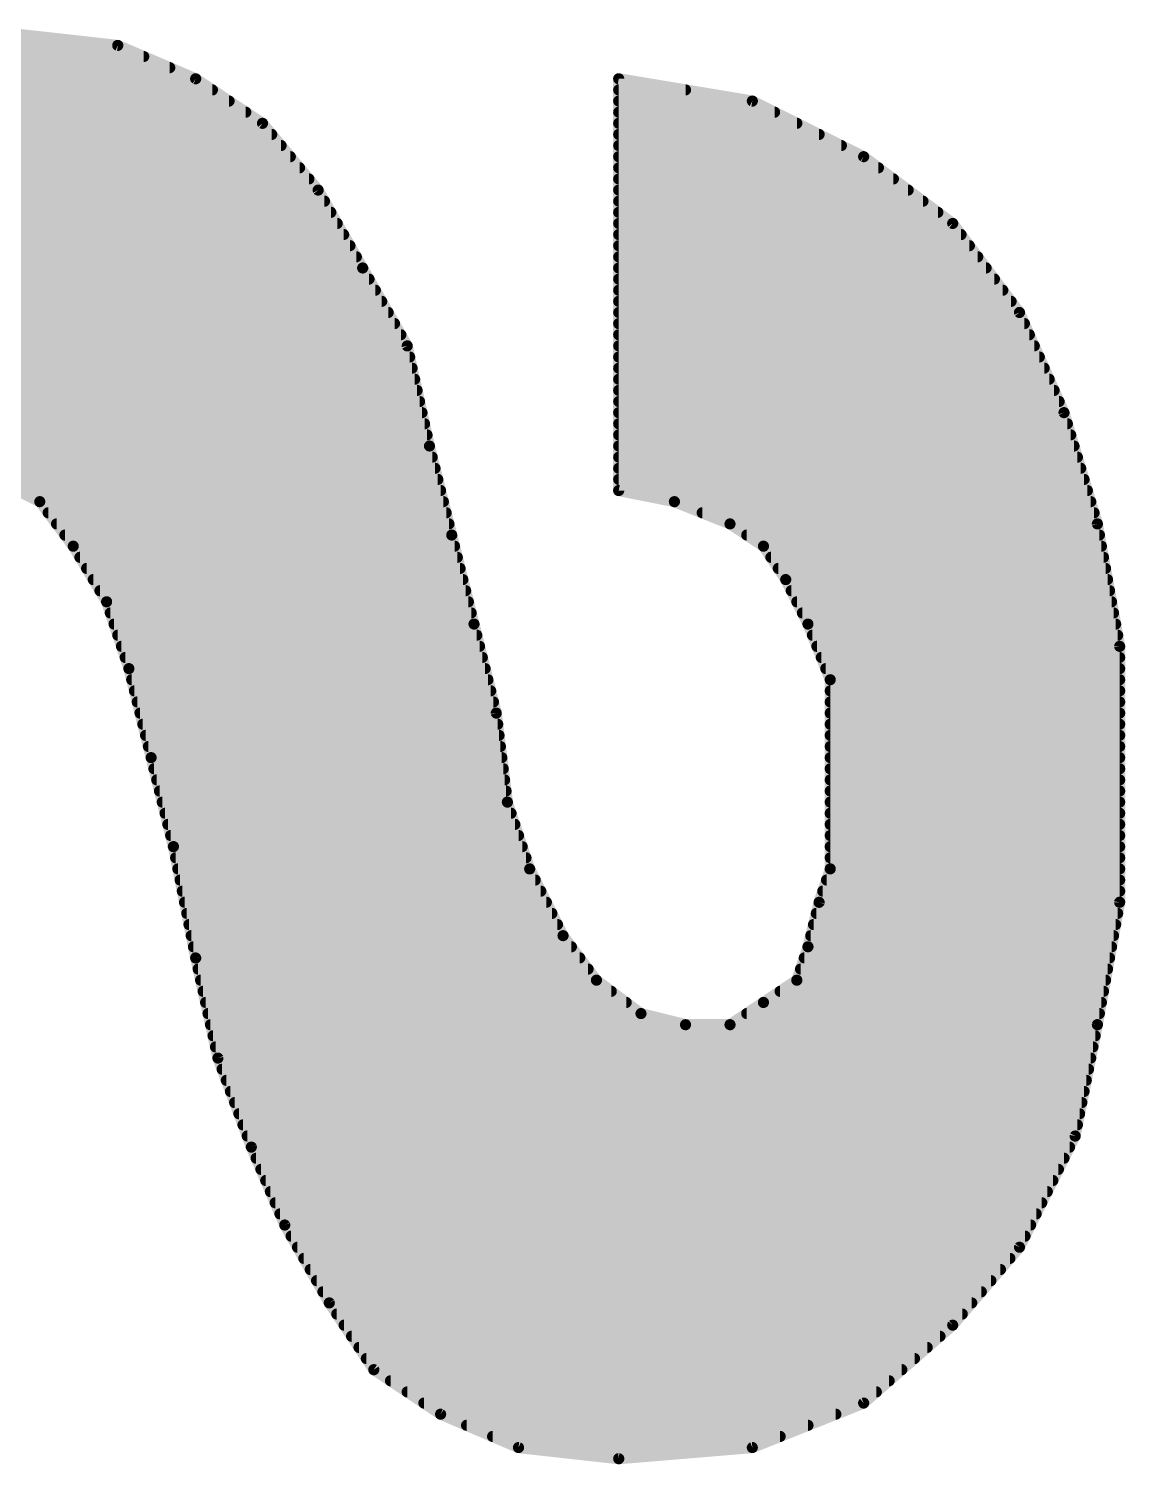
# Model space of a CAD drawing. Extents: x -16 to 96, y -18 to 53.
# Drawn here: x 40.78 to 41.765, y 20.785 to 22.075 of the extents above; entities that cross this region are included whole.
import ezdxf

# ---------------------------------------------------------------- set-up
doc = ezdxf.new("R2010")
doc.units = 0
doc.layers.add('22', color=40, linetype='CONTINUOUS')

msp = doc.modelspace()

# ---------------------------------------------------------------- linework, layer by layer
at = {"layer": '22', "const_width": 0.01}
for points in [[(40.86, 22.06), (40.77, 22.07)], [(40.705, 22.06), (40.86, 22.06)], [(40.93, 22.03), (40.86, 22.06)], [(40.64, 22.05), (40.8833, 22.05)], [(40.585, 22.03), (40.93, 22.03)], [(40.6125, 22.04), (40.9067, 22.04)], [(40.99, 21.99), (40.93, 22.03)], [(41.43, 22.01), (41.31, 22.03)], [(41.31, 22.03), (41.31, 21.66)], [(40.5575, 22.02), (40.945, 22.02)], [(41.31, 22.02), (41.37, 22.02)], [(40.53, 22.01), (40.96, 22.01)], [(41.31, 22.01), (41.43, 22.01)], [(41.53, 21.96), (41.43, 22.01)], [(40.5033, 21.99), (40.99, 21.99)], [(40.5167, 22), (40.975, 22)], [(41.04, 21.93), (40.99, 21.99)], [(41.31, 22), (41.45, 22)], [(41.31, 21.99), (41.47, 21.99)], [(40.49, 21.98), (40.9983, 21.98)], [(41.31, 21.98), (41.49, 21.98)], [(40.4767, 21.97), (41.0067, 21.97)], [(41.31, 21.97), (41.51, 21.97)], [(40.4633, 21.96), (41.015, 21.96)], [(41.31, 21.96), (41.53, 21.96)], [(41.61, 21.9), (41.53, 21.96)], [(40.4413, 21.94), (41.0317, 21.94)], [(40.45, 21.95), (41.0233, 21.95)], [(41.31, 21.95), (41.5433, 21.95)], [(41.31, 21.94), (41.5567, 21.94)], [(40.4325, 21.93), (41.04, 21.93)], [(41.08, 21.86), (41.04, 21.93)], [(41.31, 21.93), (41.57, 21.93)], [(40.4238, 21.92), (41.0457, 21.92)], [(41.31, 21.92), (41.5833, 21.92)], [(40.4063, 21.9), (41.0571, 21.9)], [(40.415, 21.91), (41.0514, 21.91)], [(41.31, 21.91), (41.5967, 21.91)], [(41.31, 21.9), (41.61, 21.9)], [(41.67, 21.82), (41.61, 21.9)], [(40.3975, 21.89), (41.0629, 21.89)], [(41.31, 21.89), (41.6175, 21.89)], [(40.3888, 21.88), (41.0686, 21.88)], [(41.31, 21.88), (41.625, 21.88)], [(40.38, 21.87), (41.0743, 21.87)], [(41.31, 21.87), (41.6325, 21.87)], [(40.37, 21.85), (41.0857, 21.85)], [(40.375, 21.86), (41.08, 21.86)], [(41.12, 21.79), (41.08, 21.86)], [(41.31, 21.86), (41.64, 21.86)], [(41.31, 21.85), (41.6475, 21.85)], [(40.365, 21.84), (41.0914, 21.84)], [(41.31, 21.84), (41.655, 21.84)], [(40.36, 21.83), (41.0971, 21.83)], [(41.31, 21.83), (41.6625, 21.83)], [(40.35, 21.81), (41.1086, 21.81)], [(40.355, 21.82), (41.1029, 21.82)], [(41.31, 21.82), (41.67, 21.82)], [(41.31, 21.81), (41.6744, 21.81)], [(41.71, 21.73), (41.67, 21.82)], [(40.345, 21.8), (41.1143, 21.8)], [(41.31, 21.8), (41.6789, 21.8)], [(40.34, 21.79), (41.12, 21.79)], [(41.14, 21.7), (41.12, 21.79)], [(41.31, 21.79), (41.6833, 21.79)], [(40.335, 21.78), (41.1222, 21.78)], [(41.31, 21.78), (41.6878, 21.78)], [(40.3273, 21.76), (41.1267, 21.76)], [(40.33, 21.77), (41.1244, 21.77)], [(41.31, 21.77), (41.6922, 21.77)], [(41.31, 21.76), (41.6967, 21.76)], [(40.3245, 21.75), (41.1289, 21.75)], [(41.31, 21.75), (41.7011, 21.75)], [(40.3218, 21.74), (41.1311, 21.74)], [(41.31, 21.74), (41.7056, 21.74)], [(40.3164, 21.72), (41.1356, 21.72)], [(40.3191, 21.73), (41.1333, 21.73)], [(41.31, 21.73), (41.71, 21.73)], [(41.31, 21.72), (41.713, 21.72)], [(41.74, 21.63), (41.71, 21.73)], [(40.3136, 21.71), (41.1378, 21.71)], [(41.31, 21.71), (41.716, 21.71)], [(40.3109, 21.7), (41.14, 21.7)], [(41.16, 21.62), (41.14, 21.7)], [(41.31, 21.7), (41.719, 21.7)], [(40.3082, 21.69), (41.1425, 21.69)], [(41.31, 21.69), (41.722, 21.69)], [(40.3055, 21.68), (41.145, 21.68)], [(40.75, 21.67), (40.79, 21.65)], [(40.75, 21.67), (41.1475, 21.67)], [(41.31, 21.68), (41.725, 21.68)], [(41.31, 21.67), (41.728, 21.67)], [(40.77, 21.66), (41.15, 21.66)], [(41.31, 21.66), (41.36, 21.65)], [(41.31, 21.66), (41.731, 21.66)], [(40.79, 21.65), (40.82, 21.61)], [(40.79, 21.65), (41.1525, 21.65)], [(41.36, 21.65), (41.41, 21.63)], [(41.36, 21.65), (41.734, 21.65)], [(40.7975, 21.64), (41.155, 21.64)], [(40.805, 21.63), (41.1575, 21.63)], [(41.385, 21.64), (41.737, 21.64)], [(41.41, 21.63), (41.44, 21.61)], [(41.41, 21.63), (41.74, 21.63)], [(41.76, 21.52), (41.74, 21.63)], [(40.8125, 21.62), (41.16, 21.62)], [(41.18, 21.54), (41.16, 21.62)], [(41.425, 21.62), (41.7418, 21.62)], [(40.82, 21.61), (40.85, 21.56)], [(40.82, 21.61), (41.1625, 21.61)], [(41.44, 21.61), (41.46, 21.58)], [(41.44, 21.61), (41.7436, 21.61)], [(40.826, 21.6), (41.165, 21.6)], [(40.832, 21.59), (41.1675, 21.59)], [(41.4467, 21.6), (41.7455, 21.6)], [(41.4533, 21.59), (41.7473, 21.59)], [(40.838, 21.58), (41.17, 21.58)], [(41.46, 21.58), (41.48, 21.54)], [(41.46, 21.58), (41.7491, 21.58)], [(40.844, 21.57), (41.1725, 21.57)], [(41.465, 21.57), (41.7509, 21.57)], [(40.85, 21.56), (40.87, 21.5)], [(40.85, 21.56), (41.175, 21.56)], [(41.47, 21.56), (41.7527, 21.56)], [(40.8533, 21.55), (41.1775, 21.55)], [(40.8567, 21.54), (41.18, 21.54)], [(41.2, 21.46), (41.18, 21.54)], [(41.475, 21.55), (41.7545, 21.55)], [(41.48, 21.54), (41.5, 21.49)], [(41.48, 21.54), (41.7564, 21.54)], [(40.86, 21.53), (41.1825, 21.53)], [(41.484, 21.53), (41.7582, 21.53)], [(40.8633, 21.52), (41.185, 21.52)], [(41.488, 21.52), (41.76, 21.52)], [(41.76, 21.29), (41.76, 21.52)], [(40.8667, 21.51), (41.1875, 21.51)], [(40.87, 21.5), (40.89, 21.42)], [(40.87, 21.5), (41.19, 21.5)], [(41.492, 21.51), (41.76, 21.51)], [(41.496, 21.5), (41.76, 21.5)], [(40.8725, 21.49), (41.1925, 21.49)], [(41.5, 21.49), (41.5, 21.32)], [(41.5, 21.49), (41.76, 21.49)], [(40.875, 21.48), (41.195, 21.48)], [(41.5, 21.48), (41.76, 21.48)], [(40.8775, 21.47), (41.1975, 21.47)], [(41.5, 21.47), (41.76, 21.47)], [(40.88, 21.46), (41.2, 21.46)], [(40.8825, 21.45), (41.2013, 21.45)], [(41.21, 21.38), (41.2, 21.46)], [(41.5, 21.46), (41.76, 21.46)], [(41.5, 21.45), (41.76, 21.45)], [(40.885, 21.44), (41.2025, 21.44)], [(41.5, 21.44), (41.76, 21.44)], [(40.8875, 21.43), (41.2037, 21.43)], [(41.5, 21.43), (41.76, 21.43)], [(40.89, 21.42), (40.91, 21.34)], [(40.89, 21.42), (41.205, 21.42)], [(40.8925, 21.41), (41.2063, 21.41)], [(41.5, 21.42), (41.76, 21.42)], [(41.5, 21.41), (41.76, 21.41)], [(40.895, 21.4), (41.2075, 21.4)], [(41.5, 21.4), (41.76, 21.4)], [(40.8975, 21.39), (41.2088, 21.39)], [(41.5, 21.39), (41.76, 21.39)], [(40.9, 21.38), (41.21, 21.38)], [(41.23, 21.32), (41.21, 21.38)], [(41.5, 21.38), (41.76, 21.38)], [(40.9025, 21.37), (41.2133, 21.37)], [(40.905, 21.36), (41.2167, 21.36)], [(41.5, 21.37), (41.76, 21.37)], [(41.5, 21.36), (41.76, 21.36)], [(40.9075, 21.35), (41.22, 21.35)], [(41.5, 21.35), (41.76, 21.35)], [(40.91, 21.34), (40.93, 21.24)], [(40.91, 21.34), (41.2233, 21.34)], [(41.5, 21.34), (41.76, 21.34)], [(40.912, 21.33), (41.2267, 21.33)], [(40.914, 21.32), (41.23, 21.32)], [(41.26, 21.26), (41.23, 21.32)], [(41.5, 21.32), (41.49, 21.29)], [(41.5, 21.33), (41.76, 21.33)], [(41.5, 21.32), (41.76, 21.32)], [(40.916, 21.31), (41.235, 21.31)], [(41.4967, 21.31), (41.76, 21.31)], [(40.918, 21.3), (41.24, 21.3)], [(41.4933, 21.3), (41.76, 21.3)], [(40.92, 21.29), (41.245, 21.29)], [(41.49, 21.29), (41.48, 21.25)], [(41.49, 21.29), (41.76, 21.29)], [(41.74, 21.18), (41.76, 21.29)], [(40.922, 21.28), (41.25, 21.28)], [(40.924, 21.27), (41.255, 21.27)], [(41.485, 21.27), (41.7564, 21.27)], [(41.4875, 21.28), (41.7582, 21.28)], [(40.926, 21.26), (41.26, 21.26)], [(41.29, 21.22), (41.26, 21.26)], [(41.4825, 21.26), (41.7545, 21.26)], [(40.928, 21.25), (41.2675, 21.25)], [(41.48, 21.25), (41.47, 21.22)], [(41.48, 21.25), (41.7527, 21.25)], [(40.93, 21.24), (40.95, 21.15)], [(40.93, 21.24), (41.275, 21.24)], [(40.9322, 21.23), (41.2825, 21.23)], [(41.4733, 21.23), (41.7491, 21.23)], [(41.4767, 21.24), (41.7509, 21.24)], [(40.9344, 21.22), (41.29, 21.22)], [(41.33, 21.19), (41.29, 21.22)], [(41.47, 21.22), (41.44, 21.2)], [(41.47, 21.22), (41.7473, 21.22)], [(40.9367, 21.21), (41.3033, 21.21)], [(41.455, 21.21), (41.7455, 21.21)], [(40.9389, 21.2), (41.3167, 21.2)], [(40.9411, 21.19), (41.33, 21.19)], [(41.37, 21.18), (41.33, 21.19)], [(41.44, 21.2), (41.41, 21.18)], [(41.425, 21.19), (41.7418, 21.19)], [(41.44, 21.2), (41.7436, 21.2)], [(40.9433, 21.18), (41.37, 21.18)], [(41.41, 21.18), (41.37, 21.18)], [(41.41, 21.18), (41.74, 21.18)], [(41.72, 21.08), (41.74, 21.18)], [(40.9456, 21.17), (41.738, 21.17)], [(40.9478, 21.16), (41.736, 21.16)], [(40.95, 21.15), (40.98, 21.07)], [(40.95, 21.15), (41.734, 21.15)], [(40.9537, 21.14), (41.732, 21.14)], [(40.9575, 21.13), (41.73, 21.13)], [(40.9612, 21.12), (41.728, 21.12)], [(40.965, 21.11), (41.726, 21.11)], [(40.9688, 21.1), (41.724, 21.1)], [(40.9725, 21.09), (41.722, 21.09)], [(40.9763, 21.08), (41.72, 21.08)], [(41.67, 20.98), (41.72, 21.08)], [(40.98, 21.07), (41.01, 21)], [(40.98, 21.07), (41.715, 21.07)], [(40.9843, 21.06), (41.71, 21.06)], [(40.9886, 21.05), (41.705, 21.05)], [(40.9929, 21.04), (41.7, 21.04)], [(40.9971, 21.03), (41.695, 21.03)], [(41.0014, 21.02), (41.69, 21.02)], [(41.0057, 21.01), (41.685, 21.01)], [(41.01, 21), (41.05, 20.93)], [(41.01, 21), (41.68, 21)], [(41.0157, 20.99), (41.675, 20.99)], [(41.0214, 20.98), (41.67, 20.98)], [(41.61, 20.91), (41.67, 20.98)], [(41.0271, 20.97), (41.6614, 20.97)], [(41.0329, 20.96), (41.6529, 20.96)], [(41.0386, 20.95), (41.6443, 20.95)], [(41.0443, 20.94), (41.6357, 20.94)], [(41.05, 20.93), (41.09, 20.87)], [(41.05, 20.93), (41.6271, 20.93)], [(41.0567, 20.92), (41.6186, 20.92)], [(41.0633, 20.91), (41.61, 20.91)], [(41.53, 20.84), (41.61, 20.91)], [(41.07, 20.9), (41.5986, 20.9)], [(41.0767, 20.89), (41.5871, 20.89)], [(41.0833, 20.88), (41.5757, 20.88)], [(41.09, 20.87), (41.15, 20.83)], [(41.09, 20.87), (41.5643, 20.87)], [(41.105, 20.86), (41.5529, 20.86)], [(41.12, 20.85), (41.5414, 20.85)], [(41.135, 20.84), (41.53, 20.84)], [(41.15, 20.83), (41.22, 20.8)], [(41.15, 20.83), (41.505, 20.83)], [(41.43, 20.8), (41.53, 20.84)], [(41.1733, 20.82), (41.48, 20.82)], [(41.1967, 20.81), (41.455, 20.81)], [(41.22, 20.8), (41.31, 20.79)], [(41.22, 20.8), (41.43, 20.8)], [(41.31, 20.79), (41.43, 20.8)]]:
    msp.add_lwpolyline(points, dxfattribs=at)
at = {"layer": '22', "const_width": 0.005}
for points in [[(40.861, 22.0623, 1), (40.859, 22.0577)], [(40.8597, 22.0575, 1), (40.8603, 22.0625)], [(40.86, 22.0575, 1), (40.86, 22.0625)], [(40.8833, 22.0475, 1), (40.8833, 22.0525)], [(40.9067, 22.0375, 1), (40.9067, 22.0425)], [(40.9314, 22.0321, 1), (40.9286, 22.0279)], [(40.929, 22.0277, 1), (40.931, 22.0323)], [(40.93, 22.0275, 1), (40.93, 22.0325)], [(41.3104, 22.0325, 1), (41.3096, 22.0275)], [(41.3125, 22.03, 1), (41.3075, 22.03)], [(40.945, 22.0175, 1), (40.945, 22.0225)], [(41.31, 22.0225, 1), (41.31, 22.0175)], [(41.37, 22.0175, 1), (41.37, 22.0225)], [(40.96, 22.0075, 1), (40.96, 22.0125)], [(41.31, 22.0125, 1), (41.31, 22.0075)], [(41.4311, 22.0122, 1), (41.4289, 22.0078)], [(41.4296, 22.0075, 1), (41.4304, 22.0125)], [(41.43, 22.0075, 1), (41.43, 22.0125)], [(40.975, 21.9975, 1), (40.975, 22.0025)], [(40.9919, 21.9916, 1), (40.9881, 21.9884)], [(40.99, 21.9875, 1), (40.99, 21.9925)], [(41.31, 22.0025, 1), (41.31, 21.9975)], [(41.31, 21.9925, 1), (41.31, 21.9875)], [(41.45, 21.9975, 1), (41.45, 22.0025)], [(41.47, 21.9875, 1), (41.47, 21.9925)], [(40.9886, 21.9879, 1), (40.9914, 21.9921)], [(40.9983, 21.9775, 1), (40.9983, 21.9825)], [(41.31, 21.9825, 1), (41.31, 21.9775)], [(41.49, 21.9775, 1), (41.49, 21.9825)], [(41.0067, 21.9675, 1), (41.0067, 21.9725)], [(41.31, 21.9725, 1), (41.31, 21.9675)], [(41.51, 21.9675, 1), (41.51, 21.9725)], [(41.015, 21.9575, 1), (41.015, 21.9625)], [(41.31, 21.9625, 1), (41.31, 21.9575)], [(41.5315, 21.962, 1), (41.5285, 21.958)], [(41.5289, 21.9578, 1), (41.5311, 21.9622)], [(41.53, 21.9575, 1), (41.53, 21.9625)], [(41.0233, 21.9475, 1), (41.0233, 21.9525)], [(41.0317, 21.9375, 1), (41.0317, 21.9425)], [(41.31, 21.9525, 1), (41.31, 21.9475)], [(41.31, 21.9425, 1), (41.31, 21.9375)], [(41.5433, 21.9475, 1), (41.5433, 21.9525)], [(41.5567, 21.9375, 1), (41.5567, 21.9425)], [(41.0422, 21.9312, 1), (41.0378, 21.9288)], [(41.0381, 21.9284, 1), (41.0419, 21.9316)], [(41.04, 21.9275, 1), (41.04, 21.9325)], [(41.31, 21.9325, 1), (41.31, 21.9275)], [(41.57, 21.9275, 1), (41.57, 21.9325)], [(41.0457, 21.9175, 1), (41.0457, 21.9225)], [(41.31, 21.9225, 1), (41.31, 21.9175)], [(41.5833, 21.9175, 1), (41.5833, 21.9225)], [(41.0514, 21.9075, 1), (41.0514, 21.9125)], [(41.0571, 21.8975, 1), (41.0571, 21.9025)], [(41.31, 21.9125, 1), (41.31, 21.9075)], [(41.31, 21.9025, 1), (41.31, 21.8975)], [(41.5967, 21.9075, 1), (41.5967, 21.9125)], [(41.612, 21.9015, 1), (41.608, 21.8985)], [(41.61, 21.8975, 1), (41.61, 21.9025)], [(41.0629, 21.8875, 1), (41.0629, 21.8925)], [(41.31, 21.8925, 1), (41.31, 21.8875)], [(41.6085, 21.898, 1), (41.6115, 21.902)], [(41.6175, 21.8875, 1), (41.6175, 21.8925)], [(41.0686, 21.8775, 1), (41.0686, 21.8825)], [(41.31, 21.8825, 1), (41.31, 21.8775)], [(41.625, 21.8775, 1), (41.625, 21.8825)], [(41.0743, 21.8675, 1), (41.0743, 21.8725)], [(41.31, 21.8725, 1), (41.31, 21.8675)], [(41.6325, 21.8675, 1), (41.6325, 21.8725)], [(41.0822, 21.8612, 1), (41.0778, 21.8588)], [(41.0778, 21.8588, 1), (41.0822, 21.8612)], [(41.08, 21.8575, 1), (41.08, 21.8625)], [(41.0857, 21.8475, 1), (41.0857, 21.8525)], [(41.31, 21.8625, 1), (41.31, 21.8575)], [(41.31, 21.8525, 1), (41.31, 21.8475)], [(41.64, 21.8575, 1), (41.64, 21.8625)], [(41.6475, 21.8475, 1), (41.6475, 21.8525)], [(41.0914, 21.8375, 1), (41.0914, 21.8425)], [(41.31, 21.8425, 1), (41.31, 21.8375)], [(41.655, 21.8375, 1), (41.655, 21.8425)], [(41.0971, 21.8275, 1), (41.0971, 21.8325)], [(41.31, 21.8325, 1), (41.31, 21.8275)], [(41.6625, 21.8275, 1), (41.6625, 21.8325)], [(41.1029, 21.8175, 1), (41.1029, 21.8225)], [(41.1086, 21.8075, 1), (41.1086, 21.8125)], [(41.31, 21.8225, 1), (41.31, 21.8175)], [(41.31, 21.8125, 1), (41.31, 21.8075)], [(41.6723, 21.821, 1), (41.6677, 21.819)], [(41.668, 21.8185, 1), (41.672, 21.8215)], [(41.67, 21.8175, 1), (41.67, 21.8225)], [(41.6744, 21.8075, 1), (41.6744, 21.8125)], [(41.1143, 21.7975, 1), (41.1143, 21.8025)], [(41.31, 21.8025, 1), (41.31, 21.7975)], [(41.6789, 21.7975, 1), (41.6789, 21.8025)], [(41.1224, 21.7905, 1), (41.1176, 21.7895)], [(41.1178, 21.7888, 1), (41.1222, 21.7912)], [(41.12, 21.7875, 1), (41.12, 21.7925)], [(41.31, 21.7925, 1), (41.31, 21.7875)], [(41.6833, 21.7875, 1), (41.6833, 21.7925)], [(41.1222, 21.7775, 1), (41.1222, 21.7825)], [(41.31, 21.7825, 1), (41.31, 21.7775)], [(41.6878, 21.7775, 1), (41.6878, 21.7825)], [(41.1244, 21.7675, 1), (41.1244, 21.7725)], [(41.1267, 21.7575, 1), (41.1267, 21.7625)], [(41.31, 21.7725, 1), (41.31, 21.7675)], [(41.31, 21.7625, 1), (41.31, 21.7575)], [(41.6922, 21.7675, 1), (41.6922, 21.7725)], [(41.6967, 21.7575, 1), (41.6967, 21.7625)], [(41.1289, 21.7475, 1), (41.1289, 21.7525)], [(41.31, 21.7525, 1), (41.31, 21.7475)], [(41.7011, 21.7475, 1), (41.7011, 21.7525)], [(41.1311, 21.7375, 1), (41.1311, 21.7425)], [(41.31, 21.7425, 1), (41.31, 21.7375)], [(41.7056, 21.7375, 1), (41.7056, 21.7425)], [(41.1333, 21.7275, 1), (41.1333, 21.7325)], [(41.1356, 21.7175, 1), (41.1356, 21.7225)], [(41.31, 21.7325, 1), (41.31, 21.7275)], [(41.31, 21.7225, 1), (41.31, 21.7175)], [(41.7124, 21.7307, 1), (41.7076, 21.7293)], [(41.7077, 21.729, 1), (41.7123, 21.731)], [(41.71, 21.7275, 1), (41.71, 21.7325)], [(41.713, 21.7175, 1), (41.713, 21.7225)], [(41.1378, 21.7075, 1), (41.1378, 21.7125)], [(41.31, 21.7125, 1), (41.31, 21.7075)], [(41.716, 21.7075, 1), (41.716, 21.7125)], [(41.1424, 21.7006, 1), (41.1376, 21.6994)], [(41.1376, 21.6995, 1), (41.1424, 21.7005)], [(41.14, 21.6975, 1), (41.14, 21.7025)], [(41.31, 21.7025, 1), (41.31, 21.6975)], [(41.719, 21.6975, 1), (41.719, 21.7025)], [(41.1425, 21.6875, 1), (41.1425, 21.6925)], [(41.31, 21.6925, 1), (41.31, 21.6875)], [(41.722, 21.6875, 1), (41.722, 21.6925)], [(41.145, 21.6775, 1), (41.145, 21.6825)], [(41.1475, 21.6675, 1), (41.1475, 21.6725)], [(41.31, 21.6825, 1), (41.31, 21.6775)], [(41.31, 21.6725, 1), (41.31, 21.6675)], [(41.725, 21.6775, 1), (41.725, 21.6825)], [(41.728, 21.6675, 1), (41.728, 21.6725)], [(41.15, 21.6575, 1), (41.15, 21.6625)], [(41.3105, 21.6625, 1), (41.3095, 21.6575)], [(41.31, 21.6625, 1), (41.31, 21.6575)], [(41.3075, 21.66, 1), (41.3125, 21.66)], [(41.731, 21.6575, 1), (41.731, 21.6625)], [(40.792, 21.6515, 1), (40.788, 21.6485)], [(40.79, 21.6525, 1), (40.79, 21.6475)], [(40.7889, 21.6478, 1), (40.7911, 21.6522)], [(41.1525, 21.6475, 1), (41.1525, 21.6525)], [(41.3609, 21.6523, 1), (41.3591, 21.6477)], [(41.36, 21.6525, 1), (41.36, 21.6475)], [(41.3595, 21.6475, 1), (41.3605, 21.6525)], [(41.734, 21.6475, 1), (41.734, 21.6525)], [(40.7975, 21.6425, 1), (40.7975, 21.6375)], [(40.805, 21.6325, 1), (40.805, 21.6275)], [(41.155, 21.6375, 1), (41.155, 21.6425)], [(41.1575, 21.6275, 1), (41.1575, 21.6325)], [(41.385, 21.6425, 1), (41.385, 21.6375)], [(41.4114, 21.6321, 1), (41.4086, 21.6279)], [(41.41, 21.6325, 1), (41.41, 21.6275)], [(41.4091, 21.6277, 1), (41.4109, 21.6323)], [(41.737, 21.6375, 1), (41.737, 21.6425)], [(41.7425, 21.6304, 1), (41.7375, 21.6296)], [(41.74, 21.6275, 1), (41.74, 21.6325)], [(40.8125, 21.6225, 1), (40.8125, 21.6175)], [(41.1624, 21.6206, 1), (41.1576, 21.6194)], [(41.1576, 21.6194, 1), (41.1624, 21.6206)], [(41.16, 21.6175, 1), (41.16, 21.6225)], [(41.425, 21.6225, 1), (41.425, 21.6175)], [(41.7376, 21.6293, 1), (41.7424, 21.6307)], [(41.7418, 21.6175, 1), (41.7418, 21.6225)], [(40.8221, 21.6113, 1), (40.8179, 21.6087)], [(40.82, 21.6125, 1), (40.82, 21.6075)], [(40.818, 21.6085, 1), (40.822, 21.6115)], [(41.1625, 21.6075, 1), (41.1625, 21.6125)], [(41.4421, 21.6114, 1), (41.4379, 21.6086)], [(41.44, 21.6125, 1), (41.44, 21.6075)], [(41.4386, 21.6079, 1), (41.4414, 21.6121)], [(41.7436, 21.6075, 1), (41.7436, 21.6125)], [(40.826, 21.6025, 1), (40.826, 21.5975)], [(40.832, 21.5925, 1), (40.832, 21.5875)], [(41.165, 21.5975, 1), (41.165, 21.6025)], [(41.1675, 21.5875, 1), (41.1675, 21.5925)], [(41.4467, 21.6025, 1), (41.4467, 21.5975)], [(41.4533, 21.5925, 1), (41.4533, 21.5875)], [(41.7455, 21.5975, 1), (41.7455, 21.6025)], [(41.7473, 21.5875, 1), (41.7473, 21.5925)], [(40.838, 21.5825, 1), (40.838, 21.5775)], [(41.17, 21.5775, 1), (41.17, 21.5825)], [(41.4622, 21.5811, 1), (41.4578, 21.5789)], [(41.46, 21.5825, 1), (41.46, 21.5775)], [(41.4579, 21.5786, 1), (41.4621, 21.5814)], [(41.7491, 21.5775, 1), (41.7491, 21.5825)], [(40.844, 21.5725, 1), (40.844, 21.5675)], [(41.1725, 21.5675, 1), (41.1725, 21.5725)], [(41.465, 21.5725, 1), (41.465, 21.5675)], [(41.7509, 21.5675, 1), (41.7509, 21.5725)], [(40.8524, 21.5608, 1), (40.8476, 21.5592)], [(40.85, 21.5625, 1), (40.85, 21.5575)], [(40.8479, 21.5587, 1), (40.8521, 21.5613)], [(41.175, 21.5575, 1), (41.175, 21.5625)], [(41.47, 21.5625, 1), (41.47, 21.5575)], [(41.7527, 21.5575, 1), (41.7527, 21.5625)], [(40.8533, 21.5525, 1), (40.8533, 21.5475)], [(40.8567, 21.5425, 1), (40.8567, 21.5375)], [(41.1775, 21.5475, 1), (41.1775, 21.5525)], [(41.1824, 21.5406, 1), (41.1776, 21.5394)], [(41.18, 21.5375, 1), (41.18, 21.5425)], [(41.475, 21.5525, 1), (41.475, 21.5475)], [(41.4823, 21.5409, 1), (41.4777, 21.5391)], [(41.48, 21.5425, 1), (41.48, 21.5375)], [(41.4778, 21.5389, 1), (41.4822, 21.5411)], [(41.7545, 21.5475, 1), (41.7545, 21.5525)], [(41.7564, 21.5375, 1), (41.7564, 21.5425)], [(40.86, 21.5325, 1), (40.86, 21.5275)], [(41.1776, 21.5394, 1), (41.1824, 21.5406)], [(41.1825, 21.5275, 1), (41.1825, 21.5325)], [(41.484, 21.5325, 1), (41.484, 21.5275)], [(41.7582, 21.5275, 1), (41.7582, 21.5325)], [(40.8633, 21.5225, 1), (40.8633, 21.5175)], [(41.185, 21.5175, 1), (41.185, 21.5225)], [(41.488, 21.5225, 1), (41.488, 21.5175)], [(41.7625, 21.52, 1), (41.7575, 21.52)], [(41.7575, 21.5196, 1), (41.7625, 21.5204)], [(41.76, 21.5175, 1), (41.76, 21.5225)], [(40.8667, 21.5125, 1), (40.8667, 21.5075)], [(40.8724, 21.5006, 1), (40.8676, 21.4994)], [(40.87, 21.5025, 1), (40.87, 21.4975)], [(41.1875, 21.5075, 1), (41.1875, 21.5125)], [(41.19, 21.4975, 1), (41.19, 21.5025)], [(41.492, 21.5125, 1), (41.492, 21.5075)], [(41.496, 21.5025, 1), (41.496, 21.4975)], [(41.76, 21.5075, 1), (41.76, 21.5125)], [(41.76, 21.4975, 1), (41.76, 21.5025)], [(40.8676, 21.4992, 1), (40.8724, 21.5008)], [(40.8725, 21.4925, 1), (40.8725, 21.4875)], [(41.1925, 21.4875, 1), (41.1925, 21.4925)], [(41.5025, 21.49, 1), (41.4975, 21.49)], [(41.5, 21.4925, 1), (41.5, 21.4875)], [(41.4977, 21.4891, 1), (41.5023, 21.4909)], [(41.76, 21.4875, 1), (41.76, 21.4925)], [(40.875, 21.4825, 1), (40.875, 21.4775)], [(41.195, 21.4775, 1), (41.195, 21.4825)], [(41.5, 21.4825, 1), (41.5, 21.4775)], [(41.76, 21.4775, 1), (41.76, 21.4825)], [(40.8775, 21.4725, 1), (40.8775, 21.4675)], [(41.1975, 21.4675, 1), (41.1975, 21.4725)], [(41.5, 21.4725, 1), (41.5, 21.4675)], [(41.76, 21.4675, 1), (41.76, 21.4725)], [(40.88, 21.4625, 1), (40.88, 21.4575)], [(40.8825, 21.4525, 1), (40.8825, 21.4475)], [(41.2025, 21.4603, 1), (41.1975, 21.4597)], [(41.1976, 21.4594, 1), (41.2024, 21.4606)], [(41.2, 21.4575, 1), (41.2, 21.4625)], [(41.2013, 21.4475, 1), (41.2013, 21.4525)], [(41.5, 21.4625, 1), (41.5, 21.4575)], [(41.5, 21.4525, 1), (41.5, 21.4475)], [(41.76, 21.4575, 1), (41.76, 21.4625)], [(41.76, 21.4475, 1), (41.76, 21.4525)], [(40.885, 21.4425, 1), (40.885, 21.4375)], [(41.2025, 21.4375, 1), (41.2025, 21.4425)], [(41.5, 21.4425, 1), (41.5, 21.4375)], [(41.76, 21.4375, 1), (41.76, 21.4425)], [(40.8875, 21.4325, 1), (40.8875, 21.4275)], [(41.2037, 21.4275, 1), (41.2037, 21.4325)], [(41.5, 21.4325, 1), (41.5, 21.4275)], [(41.76, 21.4275, 1), (41.76, 21.4325)], [(40.8924, 21.4206, 1), (40.8876, 21.4194)], [(40.89, 21.4225, 1), (40.89, 21.4175)], [(40.8876, 21.4194, 1), (40.8924, 21.4206)], [(40.8925, 21.4125, 1), (40.8925, 21.4075)], [(41.205, 21.4175, 1), (41.205, 21.4225)], [(41.2063, 21.4075, 1), (41.2063, 21.4125)], [(41.5, 21.4225, 1), (41.5, 21.4175)], [(41.5, 21.4125, 1), (41.5, 21.4075)], [(41.76, 21.4175, 1), (41.76, 21.4225)], [(41.76, 21.4075, 1), (41.76, 21.4125)], [(40.895, 21.4025, 1), (40.895, 21.3975)], [(41.2075, 21.3975, 1), (41.2075, 21.4025)], [(41.5, 21.4025, 1), (41.5, 21.3975)], [(41.76, 21.3975, 1), (41.76, 21.4025)], [(40.8975, 21.3925, 1), (40.8975, 21.3875)], [(41.2088, 21.3875, 1), (41.2088, 21.3925)], [(41.5, 21.3925, 1), (41.5, 21.3875)], [(41.76, 21.3875, 1), (41.76, 21.3925)], [(40.9, 21.3825, 1), (40.9, 21.3775)], [(41.2124, 21.3808, 1), (41.2076, 21.3792)], [(41.2075, 21.3797, 1), (41.2125, 21.3803)], [(41.21, 21.3775, 1), (41.21, 21.3825)], [(41.5, 21.3825, 1), (41.5, 21.3775)], [(41.76, 21.3775, 1), (41.76, 21.3825)], [(40.9025, 21.3725, 1), (40.9025, 21.3675)], [(40.905, 21.3625, 1), (40.905, 21.3575)], [(41.2133, 21.3675, 1), (41.2133, 21.3725)], [(41.2167, 21.3575, 1), (41.2167, 21.3625)], [(41.5, 21.3725, 1), (41.5, 21.3675)], [(41.5, 21.3625, 1), (41.5, 21.3575)], [(41.76, 21.3675, 1), (41.76, 21.3725)], [(41.76, 21.3575, 1), (41.76, 21.3625)], [(40.9075, 21.3525, 1), (40.9075, 21.3475)], [(41.22, 21.3475, 1), (41.22, 21.3525)], [(41.5, 21.3525, 1), (41.5, 21.3475)], [(41.76, 21.3475, 1), (41.76, 21.3525)], [(40.9125, 21.3405, 1), (40.9075, 21.3395)], [(40.91, 21.3425, 1), (40.91, 21.3375)], [(40.9076, 21.3394, 1), (40.9124, 21.3406)], [(41.2233, 21.3375, 1), (41.2233, 21.3425)], [(41.5, 21.3425, 1), (41.5, 21.3375)], [(41.76, 21.3375, 1), (41.76, 21.3425)], [(40.912, 21.3325, 1), (40.912, 21.3275)], [(40.914, 21.3225, 1), (40.914, 21.3175)], [(41.2267, 21.3275, 1), (41.2267, 21.3325)], [(41.2322, 21.3211, 1), (41.2278, 21.3189)], [(41.23, 21.3175, 1), (41.23, 21.3225)], [(41.5, 21.3325, 1), (41.5, 21.3275)], [(41.5, 21.3225, 1), (41.5, 21.3175)], [(41.5024, 21.3192, 1), (41.4976, 21.3208)], [(41.76, 21.3275, 1), (41.76, 21.3325)], [(41.76, 21.3175, 1), (41.76, 21.3225)], [(40.916, 21.3125, 1), (40.916, 21.3075)], [(41.2276, 21.3192, 1), (41.2324, 21.3208)], [(41.235, 21.3075, 1), (41.235, 21.3125)], [(41.4967, 21.3125, 1), (41.4967, 21.3075)], [(41.4975, 21.32, 1), (41.5025, 21.32)], [(41.76, 21.3075, 1), (41.76, 21.3125)], [(40.918, 21.3025, 1), (40.918, 21.2975)], [(41.24, 21.2975, 1), (41.24, 21.3025)], [(41.4933, 21.3025, 1), (41.4933, 21.2975)], [(41.76, 21.2975, 1), (41.76, 21.3025)], [(40.92, 21.2925, 1), (40.92, 21.2875)], [(41.245, 21.2875, 1), (41.245, 21.2925)], [(41.49, 21.2925, 1), (41.49, 21.2875)], [(41.4876, 21.2908, 1), (41.4924, 21.2892)], [(41.4924, 21.2894, 1), (41.4876, 21.2906)], [(41.7625, 21.2896, 1), (41.7575, 21.2904)], [(41.7575, 21.29, 1), (41.7625, 21.29)], [(41.76, 21.2875, 1), (41.76, 21.2925)], [(40.922, 21.2825, 1), (40.922, 21.2775)], [(40.924, 21.2725, 1), (40.924, 21.2675)], [(41.25, 21.2775, 1), (41.25, 21.2825)], [(41.255, 21.2675, 1), (41.255, 21.2725)], [(41.485, 21.2725, 1), (41.485, 21.2675)], [(41.4875, 21.2825, 1), (41.4875, 21.2775)], [(41.7564, 21.2675, 1), (41.7564, 21.2725)], [(41.7582, 21.2775, 1), (41.7582, 21.2825)], [(40.926, 21.2625, 1), (40.926, 21.2575)], [(41.262, 21.2615, 1), (41.258, 21.2585)], [(41.2578, 21.2589, 1), (41.2622, 21.2611)], [(41.26, 21.2575, 1), (41.26, 21.2625)], [(41.4825, 21.2625, 1), (41.4825, 21.2575)], [(41.7545, 21.2575, 1), (41.7545, 21.2625)], [(40.928, 21.2525, 1), (40.928, 21.2475)], [(41.2675, 21.2475, 1), (41.2675, 21.2525)], [(41.48, 21.2525, 1), (41.48, 21.2475)], [(41.4776, 21.2506, 1), (41.4824, 21.2494)], [(41.4824, 21.2492, 1), (41.4776, 21.2508)], [(41.7527, 21.2475, 1), (41.7527, 21.2525)], [(40.9324, 21.2405, 1), (40.9276, 21.2395)], [(40.93, 21.2425, 1), (40.93, 21.2375)], [(40.9275, 21.2395, 1), (40.9325, 21.2405)], [(40.9322, 21.2325, 1), (40.9322, 21.2275)], [(41.275, 21.2375, 1), (41.275, 21.2425)], [(41.2825, 21.2275, 1), (41.2825, 21.2325)], [(41.4733, 21.2325, 1), (41.4733, 21.2275)], [(41.4767, 21.2425, 1), (41.4767, 21.2375)], [(41.7491, 21.2275, 1), (41.7491, 21.2325)], [(41.7509, 21.2375, 1), (41.7509, 21.2425)], [(40.9344, 21.2225, 1), (40.9344, 21.2175)], [(41.2915, 21.222, 1), (41.2885, 21.218)], [(41.288, 21.2185, 1), (41.292, 21.2215)], [(41.29, 21.2175, 1), (41.29, 21.2225)], [(41.47, 21.2225, 1), (41.47, 21.2175)], [(41.4676, 21.2208, 1), (41.4724, 21.2192)], [(41.4714, 21.2179, 1), (41.4686, 21.2221)], [(41.7473, 21.2175, 1), (41.7473, 21.2225)], [(40.9367, 21.2125, 1), (40.9367, 21.2075)], [(41.3033, 21.2075, 1), (41.3033, 21.2125)], [(41.455, 21.2125, 1), (41.455, 21.2075)], [(41.7455, 21.2075, 1), (41.7455, 21.2125)], [(40.9389, 21.2025, 1), (40.9389, 21.1975)], [(40.9411, 21.1925, 1), (40.9411, 21.1875)], [(41.3167, 21.1975, 1), (41.3167, 21.2025)], [(41.33, 21.1875, 1), (41.33, 21.1925)], [(41.425, 21.1925, 1), (41.425, 21.1875)], [(41.44, 21.2025, 1), (41.44, 21.1975)], [(41.4386, 21.2021, 1), (41.4414, 21.1979)], [(41.4414, 21.1979, 1), (41.4386, 21.2021)], [(41.7418, 21.1875, 1), (41.7418, 21.1925)], [(41.7436, 21.1975, 1), (41.7436, 21.2025)], [(40.9433, 21.1825, 1), (40.9433, 21.1775)], [(41.3306, 21.1924, 1), (41.3294, 21.1876)], [(41.3285, 21.188, 1), (41.3315, 21.192)], [(41.37, 21.1825, 1), (41.37, 21.1775)], [(41.3694, 21.1776, 1), (41.3706, 21.1824)], [(41.37, 21.1775, 1), (41.37, 21.1825)], [(41.41, 21.1825, 1), (41.41, 21.1775)], [(41.4086, 21.1821, 1), (41.4114, 21.1779)], [(41.41, 21.1775, 1), (41.41, 21.1825)], [(41.7425, 21.1795, 1), (41.7375, 21.1805)], [(41.7375, 21.1804, 1), (41.7425, 21.1796)], [(41.74, 21.1775, 1), (41.74, 21.1825)], [(40.9456, 21.1725, 1), (40.9456, 21.1675)], [(41.738, 21.1675, 1), (41.738, 21.1725)], [(40.9478, 21.1625, 1), (40.9478, 21.1575)], [(41.736, 21.1575, 1), (41.736, 21.1625)], [(40.9523, 21.1509, 1), (40.9477, 21.1491)], [(40.95, 21.1525, 1), (40.95, 21.1475)], [(40.9476, 21.1495, 1), (40.9524, 21.1505)], [(40.9537, 21.1425, 1), (40.9537, 21.1375)], [(41.732, 21.1375, 1), (41.732, 21.1425)], [(41.734, 21.1475, 1), (41.734, 21.1525)], [(40.9575, 21.1325, 1), (40.9575, 21.1275)], [(41.73, 21.1275, 1), (41.73, 21.1325)], [(40.9612, 21.1225, 1), (40.9612, 21.1175)], [(41.728, 21.1175, 1), (41.728, 21.1225)], [(40.965, 21.1125, 1), (40.965, 21.1075)], [(40.9688, 21.1025, 1), (40.9688, 21.0975)], [(41.724, 21.0975, 1), (41.724, 21.1025)], [(41.726, 21.1075, 1), (41.726, 21.1125)], [(40.9725, 21.0925, 1), (40.9725, 21.0875)], [(41.722, 21.0875, 1), (41.722, 21.0925)], [(40.9763, 21.0825, 1), (40.9763, 21.0775)], [(41.7175, 21.0805, 1), (41.7225, 21.0795)], [(41.7222, 21.0789, 1), (41.7178, 21.0811)], [(41.72, 21.0775, 1), (41.72, 21.0825)], [(40.9823, 21.071, 1), (40.9777, 21.069)], [(40.98, 21.0725, 1), (40.98, 21.0675)], [(40.9777, 21.0691, 1), (40.9823, 21.0709)], [(41.715, 21.0675, 1), (41.715, 21.0725)], [(40.9843, 21.0625, 1), (40.9843, 21.0575)], [(40.9886, 21.0525, 1), (40.9886, 21.0475)], [(41.705, 21.0475, 1), (41.705, 21.0525)], [(41.71, 21.0575, 1), (41.71, 21.0625)], [(40.9929, 21.0425, 1), (40.9929, 21.0375)], [(41.7, 21.0375, 1), (41.7, 21.0425)], [(40.9971, 21.0325, 1), (40.9971, 21.0275)], [(41.695, 21.0275, 1), (41.695, 21.0325)], [(41.0014, 21.0225, 1), (41.0014, 21.0175)], [(41.0057, 21.0125, 1), (41.0057, 21.0075)], [(41.685, 21.0075, 1), (41.685, 21.0125)], [(41.69, 21.0175, 1), (41.69, 21.0225)], [(41.0122, 21.0012, 1), (41.0078, 20.9988)], [(41.01, 21.0025, 1), (41.01, 20.9975)], [(41.0077, 20.999, 1), (41.0123, 21.001)], [(41.68, 20.9975, 1), (41.68, 21.0025)], [(41.0157, 20.9925, 1), (41.0157, 20.9875)], [(41.675, 20.9875, 1), (41.675, 20.9925)], [(41.0214, 20.9825, 1), (41.0214, 20.9775)], [(41.6678, 20.9811, 1), (41.6722, 20.9789)], [(41.6719, 20.9784, 1), (41.6681, 20.9816)], [(41.67, 20.9775, 1), (41.67, 20.9825)], [(41.0271, 20.9725, 1), (41.0271, 20.9675)], [(41.0329, 20.9625, 1), (41.0329, 20.9575)], [(41.6529, 20.9575, 1), (41.6529, 20.9625)], [(41.6614, 20.9675, 1), (41.6614, 20.9725)], [(41.0386, 20.9525, 1), (41.0386, 20.9475)], [(41.6443, 20.9475, 1), (41.6443, 20.9525)], [(41.0443, 20.9425, 1), (41.0443, 20.9375)], [(41.6357, 20.9375, 1), (41.6357, 20.9425)], [(41.0521, 20.9314, 1), (41.0479, 20.9286)], [(41.05, 20.9325, 1), (41.05, 20.9275)], [(41.0478, 20.9288, 1), (41.0522, 20.9312)], [(41.0567, 20.9225, 1), (41.0567, 20.9175)], [(41.6186, 20.9175, 1), (41.6186, 20.9225)], [(41.6271, 20.9275, 1), (41.6271, 20.9325)], [(41.0633, 20.9125, 1), (41.0633, 20.9075)], [(41.6081, 20.9116, 1), (41.6119, 20.9084)], [(41.6116, 20.9081, 1), (41.6084, 20.9119)], [(41.61, 20.9075, 1), (41.61, 20.9125)], [(41.07, 20.9025, 1), (41.07, 20.8975)], [(41.5986, 20.8975, 1), (41.5986, 20.9025)], [(41.0767, 20.8925, 1), (41.0767, 20.8875)], [(41.5871, 20.8875, 1), (41.5871, 20.8925)], [(41.0833, 20.8825, 1), (41.0833, 20.8775)], [(41.0914, 20.8721, 1), (41.0886, 20.8679)], [(41.09, 20.8725, 1), (41.09, 20.8675)], [(41.0879, 20.8686, 1), (41.0921, 20.8714)], [(41.5643, 20.8675, 1), (41.5643, 20.8725)], [(41.5757, 20.8775, 1), (41.5757, 20.8825)], [(41.105, 20.8625, 1), (41.105, 20.8575)], [(41.5529, 20.8575, 1), (41.5529, 20.8625)], [(41.12, 20.8525, 1), (41.12, 20.8475)], [(41.5414, 20.8475, 1), (41.5414, 20.8525)], [(41.135, 20.8425, 1), (41.135, 20.8375)], [(41.151, 20.8323, 1), (41.149, 20.8277)], [(41.15, 20.8325, 1), (41.15, 20.8275)], [(41.1486, 20.8279, 1), (41.1514, 20.8321)], [(41.505, 20.8275, 1), (41.505, 20.8325)], [(41.5284, 20.8419, 1), (41.5316, 20.8381)], [(41.5309, 20.8377, 1), (41.5291, 20.8423)], [(41.53, 20.8375, 1), (41.53, 20.8425)], [(41.1733, 20.8225, 1), (41.1733, 20.8175)], [(41.48, 20.8175, 1), (41.48, 20.8225)], [(41.1967, 20.8125, 1), (41.1967, 20.8075)], [(41.455, 20.8075, 1), (41.455, 20.8125)], [(41.2203, 20.8025, 1), (41.2197, 20.7975)], [(41.22, 20.8025, 1), (41.22, 20.7975)], [(41.219, 20.7977, 1), (41.221, 20.8023)], [(41.4291, 20.8023, 1), (41.4309, 20.7977)], [(41.4302, 20.7975, 1), (41.4298, 20.8025)], [(41.43, 20.7975, 1), (41.43, 20.8025)], [(41.3098, 20.7925, 1), (41.3102, 20.7875)], [(41.3097, 20.7875, 1), (41.3103, 20.7925)]]:
    msp.add_lwpolyline(points, format="xyb", dxfattribs=at)

doc.saveas('drawing.dxf')
